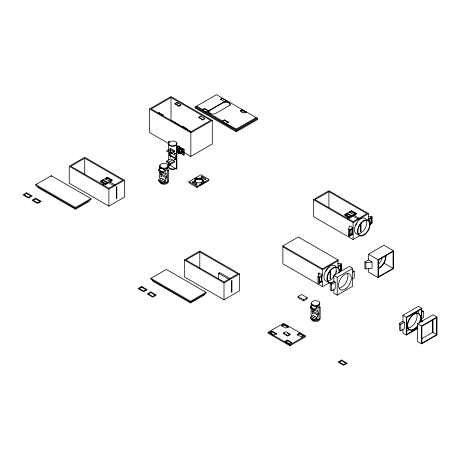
<?xml version="1.0" encoding="UTF-8"?>
<svg xmlns="http://www.w3.org/2000/svg" width="460" height="460" viewBox="0 0 460 460"><rect width="100%" height="100%" fill="white"/><g stroke="black" fill="none" stroke-linecap="round" stroke-linejoin="round"><path stroke-width="0.69" d="M322.546 286.724L322.546 281.451L318.975 283.515L317.981 282.94L317.975 276.523L318.975 272.981L322.546 275.04L322.546 268.858L282.871 245.95L282.871 263.816L322.546 286.724L329.354 282.791M333.81 289.277L333.81 293.227L337.186 295.176L352.659 286.241L352.659 268.375L349.284 266.426L333.81 275.362L333.81 281.543L330.24 283.607L330.24 290.018L331.631 290.823L335.202 288.759L335.202 282.348L333.81 281.543M368.477 268.496L368.477 272.073L377.999 277.57L393.472 268.64L393.472 250.769L383.95 245.272L368.477 254.207L368.477 259.934L372.048 261.993L372.048 268.41L365.895 268.979L364.906 268.41L364.906 261.993L368.477 259.934M402.943 329.188L402.943 333.138L406.312 335.081L418.071 328.296M402.943 321.454L404.328 322.259L404.328 328.67L400.758 330.734L399.372 329.929L399.372 323.518L402.943 321.454L402.943 315.272L418.41 306.337L421.785 308.286L421.785 321.862M158.631 179.935L158.625 181.027L162.518 183.275L165.387 181.614L165.393 180.521L161.506 178.273L158.631 179.935L162.518 182.177L165.393 180.521M161.535 167.986L158.66 169.648L158.654 170.74L162.547 172.989L165.416 171.327L165.422 170.234L162.644 168.63M161.086 171.827L166.439 174.921L166.434 178.118L160.482 174.685L160.488 171.482M160.482 174.685L161.575 174.052L161.581 171.494M162.518 183.275L162.518 182.177M162.547 172.989L162.547 171.89L165.422 170.234M310.322 317.181L310.322 318.28L314.209 320.522L317.084 318.866L317.084 317.768L313.197 315.525L310.322 317.181L314.209 319.43L317.084 317.768M313.225 305.239L310.35 306.895L310.35 307.993L314.237 310.235L317.112 308.579L317.112 307.481L314.893 306.199M312.173 311.932L312.185 308.735L318.136 312.167L318.124 315.37L312.173 311.932L313.266 311.305L313.272 309.384M314.209 320.522L314.209 319.43M314.237 310.235L314.237 309.143L317.112 307.481M179.446 152.582L184.011 155.014L184.011 149.287C182.24 148.781 179.48 147.298 177.888 145.952L177.888 150.966M179.055 146.424L177.888 145.952M183.615 149.057L183.143 149.333L178.877 146.527M170.367 150.627C171.039 152.294 169.257 150.754 170.378 150.966M175.484 159.482L175.036 159.522L175.036 158.924M178.785 149.258C179.636 148.666 177.56 149.609 178.687 150.213M348.548 229.327L349.542 225.774L353.113 227.838L349.542 229.896L349.542 236.314L348.548 235.738L348.542 229.321L350.135 230.242L352.515 228.867L352.515 233.91L350.135 235.284L349.542 234.939L351.923 233.565L352.515 233.91M348.548 235.738L348.881 234.554M168.682 143.577L149.592 132.555L149.592 108.962L171.017 96.594L212.278 120.416L212.278 144.009L190.854 156.377L183.465 152.111M171.017 97.508L151.179 108.962L190.854 131.865L210.691 120.416L171.017 97.508L171.017 120.186L182.177 126.626M158.125 113.2L159.114 112.625L163.081 114.914L163.081 115.374M174.984 103.465L176.968 102.321L180.935 104.61L180.935 105.07L178.952 106.214L174.984 103.92L174.984 103.465L178.952 105.754L180.935 104.61M174.984 103.92L176.473 103.063M35.782 184.65L51.255 175.714L90.93 198.622L90.93 199.536L75.457 208.472L35.782 185.564L35.782 184.65L75.457 207.552L90.93 198.622M69.236 166.25L84.709 157.32L124.378 180.222L124.378 197.173L108.905 206.109L69.236 183.201L69.236 166.25L108.905 189.158L124.378 180.222M84.709 158.234L70.823 166.25L108.905 188.243L122.791 180.222L84.709 158.234L84.709 174.271M161.592 115.776L163.081 114.914M195.052 107.059L216.476 94.691L257.738 118.513L257.738 119.427L236.314 131.796L195.052 107.973L195.052 107.059L236.314 130.881L257.738 118.513M202.59 109.578L204.573 108.433L208.541 110.722L208.541 111.182L204.573 108.893L202.59 110.038L202.59 109.578L196.638 106.145L196.638 107.059L236.314 129.962L256.151 118.513L256.151 117.593L236.314 129.047L222.427 121.486L222.427 121.032L206.557 111.866L206.557 112.326L202.59 110.038M220.443 99.728L222.427 98.584L226.395 100.872L226.395 100.418L224.411 101.562L220.443 99.268L222.427 98.124L222.427 98.584M206.557 111.866L208.541 110.722M210.03 109.865L222.922 102.419A4.209 2.432 0 0 1 228.873 102.419A4.209 2.432 0 0 1 228.873 105.857L215.981 113.298A4.209 2.432 0 0 1 210.03 113.298A4.209 2.432 0 0 1 210.03 109.865L210.03 110.325A4.209 2.432 0 0 0 208.943 112.671M210.03 110.325L222.922 102.879A4.209 2.432 0 0 1 228.005 102.494A4.209 2.432 0 0 1 229.965 105.225M181.924 126.943L182.919 126.368L186.886 128.662L186.886 129.116M198.789 117.208L200.773 116.064L204.74 118.352L204.74 118.812L202.756 119.956L198.789 117.662L198.789 117.208L202.756 119.496L204.74 118.352M185.397 129.519L186.886 128.662M168.538 160.155L168.538 141.726L168.935 141.502M114.063 185.719L108.111 182.286L108.111 183.201L105.34 184.805L100.579 182.056L100.579 181.142L107.318 177.249L112.079 179.998L112.079 180.912L109.859 182.195M107.398 182.286L103.356 179.952L101.292 181.142L105.34 183.477L107.398 182.286L107.398 182.971L103.356 180.636L101.292 181.827M111.366 179.998L107.318 177.658L105.259 178.848L109.302 181.188L111.366 179.998L111.366 180.682L107.318 178.348L105.771 179.239M149.592 108.962L190.854 132.785L212.278 120.416M112.079 179.998L105.34 183.891L105.34 184.805M166.595 150.822L170.562 148.534L174.455 150.776L174.455 151.875L170.487 154.169M166.595 151.921L170.562 149.632L174.455 151.875M175.254 145.607L176.473 146.309L176.87 146.079L176.87 168.757L176.473 168.987L168.538 164.404L168.538 162.989M222.427 121.032L224.411 119.887L228.378 122.176L228.378 122.636L224.411 120.342L222.427 121.486M170.884 151.271L170.476 151.162M240.281 111.182L242.265 110.038L246.232 112.326L246.232 111.866L244.248 113.016L240.281 110.722L242.265 109.578L242.265 110.038M170.487 153.065L174.455 150.776M178.756 149.345L179.153 149.575L179.153 148.453L179.751 148.108M37.57 187.352L75.457 209.225L89.142 201.325L89.142 200.134M169.533 155.244L175.484 158.677L175.484 155.474L169.533 152.036L169.533 155.244L169.93 155.014L175.283 158.108M226.395 123.32L228.378 122.176M170.476 156.291C170.62 158.2 169.314 155.911 170.884 156.992M179.153 148.453L181.734 149.943L182.327 149.598M183.442 149.161L184.011 149.287M181.734 149.943L181.734 151.064L182.327 150.719M181.734 151.064L182.723 150.949M166.595 161.132L170.562 158.838L174.455 161.086L174.455 162.184L170.487 164.473L166.595 162.23L166.595 161.132L170.487 163.375L174.455 161.086M182.327 152.76L181.734 153.099L181.734 151.978L182.723 151.863M160.523 165.502L159.43 166.135L159.43 169.711M168.538 162.254L172.506 159.959M183.442 154.888L184.011 155.014M168.538 164.404L168.935 164.174M164.249 181.74L165.381 182.396L167.365 182.166L167.365 170.717L168.458 170.085L166.871 168.067M160.574 181.056L163.449 179.394M167.365 182.166L168.458 181.539L168.458 170.085M189.025 181.677L200.928 174.806L208.863 179.388L208.863 180.533L196.96 187.404L189.025 182.821L189.025 181.677L196.96 186.26L208.863 179.388M194.689 178.854L196.42 177.853M195.971 184.54L196.96 183.965L192.993 181.677L192.004 182.252L196.397 184.788M204.895 179.388L205.89 178.814L201.923 176.525L200.928 177.094L205.321 179.63M150.88 278.358L166.353 269.428L206.022 292.33L206.022 293.25L190.549 302.18L150.88 279.277L150.88 278.358L190.549 301.266L206.022 292.33M184.328 259.963L199.801 251.028L239.476 273.936L239.476 290.887L224.003 299.816L184.328 276.914L184.328 259.963L224.003 282.865L239.476 273.936M199.801 251.948L185.915 259.963L224.003 281.951L237.889 273.936L199.801 251.948L199.801 267.979M359.921 235.589L353.113 239.516L313.438 216.614L313.438 199.663L328.911 190.733L368.586 213.636L368.586 220.737M328.911 191.647L315.025 199.663L353.113 221.651L366.999 213.636L328.911 191.647L328.911 207.678M218.448 278.743L218.448 273.246L219.638 272.561L230.351 278.743M218.845 273.476L219.242 273.246M282.871 245.95L298.344 237.015L338.019 259.923L338.019 266.11L341.59 264.046L341.59 270.457L339.21 271.831M152.662 279.87L152.662 281.06L190.549 302.939L204.24 295.032L204.24 293.842M358.271 219.132L352.32 215.7L352.32 216.614L349.542 218.218L344.781 215.47L344.781 214.55L351.526 210.657L356.287 213.405L356.287 214.325L354.062 215.608M345.494 214.55L347.559 213.359L351.607 215.7L349.542 216.89L345.494 214.55L345.494 215.24M349.462 212.261L351.526 211.071L355.574 213.405L353.51 214.596L349.462 212.261L349.462 212.951M346.012 214.941L347.559 214.049L351.026 216.05M349.979 212.652L351.526 211.755L355.574 214.095M356.287 213.405L349.542 217.298L349.542 218.218M313.438 199.663L353.113 222.571L368.586 213.636M368.586 218.902L372.157 216.844L372.157 223.255L369.777 224.63M369.777 223.255L370.967 222.571L371.559 222.91L371.559 217.873L369.179 219.248L369.179 221.766M369.777 223.945L371.559 222.91M349.542 236.314L353.113 234.249M322.546 268.858L338.019 259.923M338.019 260.837L322.546 269.773L282.871 246.865M317.981 276.529L318.975 277.104L322.546 275.04M321.948 276.069L319.568 277.443L319.568 282.486L321.948 281.112L321.948 276.069L321.356 275.73L321.356 280.767L319.568 281.796M339.21 270.457L340.4 269.773L340.992 270.118L340.992 265.075L338.612 266.449L338.612 268.341M339.21 271.147L340.992 270.118M298.051 296.545L301.622 294.486L307.176 297.689L307.176 298.839L303.606 300.909L298.034 297.689L298.051 296.545L303.606 299.753L307.176 297.689M333.81 275.362L337.186 277.305L352.659 268.375M330.24 283.607L331.631 284.406L335.202 282.348M352.458 272.383L354.246 271.354L354.246 277.765L352.458 278.794M368.477 254.207L377.999 259.704L393.472 250.769M268.105 332.247L283.573 323.311L305.394 335.909L305.394 336.829L289.921 345.759L268.105 333.161L268.105 332.247L289.921 344.845L305.394 335.909M276.431 333.621L272.067 331.102L269.692 332.476L274.051 334.995L276.431 333.621L276.431 334.305L272.067 331.786L270.882 332.476M288.334 326.749L283.969 324.231L281.589 325.605L285.953 328.124L288.334 326.749L288.334 327.434L283.969 324.915L281.589 326.289M315.94 318.993L317.072 319.648L319.056 319.418L319.056 307.964L320.148 307.332L318.561 305.319M393.076 268.41L378.396 276.885L378.396 259.934L393.076 251.459L393.076 268.41L383.95 263.137M283.377 333.046L285.758 331.671L290.122 334.196L290.122 334.65L287.741 336.024L283.377 333.506L283.377 333.046L287.741 335.57L290.122 334.196M312.265 318.303L315.14 316.647M319.056 319.418L320.148 318.786L320.148 307.332M285.16 341.406L287.54 340.032L291.904 342.55L289.524 343.925L285.16 341.406L285.16 342.096L287.54 340.722L291.358 342.924M299.541 333.109L297.16 334.483L301.524 337.002L303.905 335.627L299.541 333.109L299.541 334.023M297.16 335.167L299.541 333.793L303.358 336.001M402.943 315.272L406.312 317.216L421.785 308.286M399.372 323.518L400.758 324.317L404.328 322.259M421.584 312.294L423.372 311.265L423.372 317.676L421.584 318.705M417.559 323.714L433.032 314.778L437 317.066L437 334.938L421.527 343.867L417.559 341.579L417.559 323.714L421.527 326.002L437 317.066M421.624 321.822L422.849 321.115M406.18 331.269L409.239 329.498M417.72 328.043L406.709 334.397L406.709 317.446L421.389 308.971L421.389 321.684M421.624 338.773L432.636 332.413L436.603 334.707L436.603 317.756L421.923 326.232L421.923 343.183L436.603 334.707M178.503 149.304L176.692 148.195M368.431 216.528L371.162 216.269L372.157 216.844M337.864 263.729L340.596 263.471L341.59 264.046M364.906 261.993L365.895 262.568L372.048 261.993M182.545 151.967L182.936 151.656L182.148 150.822L182.148 149.701L179.572 148.212M182.131 152.208L182.528 151.978L182.131 151.294M243.754 111.354L244.99 112.067M241.414 111.837L242.546 112.493M177.537 103.103L178.67 103.759M353.51 215.01L358.863 218.103M344.781 214.55L349.6 217.333M184.052 127.483L185.184 128.139M186.513 129.133L190.854 131.635M175.651 145.377L176.87 146.079M168.538 141.726L169.763 142.433M180.699 152.507L181.734 153.099M180.188 152.806L183.022 154.439M201.204 178.618L202.423 179.32M199.985 178.164L202.423 179.572M352.854 270.549L354.246 271.354M421.981 310.46L423.372 311.265M158.66 169.648L162.547 171.89M161.575 174.052L166.928 177.146M321.356 280.767L321.948 281.112M109.302 181.596L115.253 185.035M100.579 181.142L105.392 183.919M310.35 306.895L314.237 309.143M313.266 311.305L318.625 314.393M218.448 273.246L229.16 279.433M287.396 333.074L289.576 334.334M174.938 153.6C173.748 153.243 175.639 155.008 174.886 153.41M175.036 153.795L175.444 153.905L175.335 153.37M170.625 150.604L170.884 150.926M174.938 159.327C173.932 158.671 175.111 160.712 175.047 159.517M183.396 154.324L183.615 154.784M317.072 305.446L319.056 307.964M312.311 316.348L311.121 314.835L311.121 303.387M165.778 168.699L167.365 170.717M160.62 179.101L159.43 177.589L159.43 171.143M433.032 319.78L433.032 332.643M432.636 319.706L432.636 332.413M421.527 326.002L421.527 343.867M418.41 310.08L418.41 313.611M406.312 317.216L406.312 335.081M400.758 324.317L400.758 330.734M377.999 259.704L377.999 277.57M370.967 217.528L370.967 222.571M368.586 229.172L368.586 230.586M365.89 262.562L365.89 268.996M361.048 223.14L361.048 231.731L360.651 231.961L360.651 223.37M353.51 214.596L353.51 215.286M353.113 222.571L353.113 239.516M351.923 229.155L351.923 233.565M351.526 211.071L351.526 211.755M350.135 230.242L350.135 235.284M347.955 216.758L347.955 218.902M347.559 213.359L347.559 214.049M347.559 216.729L347.559 218.874M340.4 265.362L340.4 269.773M337.186 277.305L337.186 295.176M331.631 284.406L331.631 290.823M330.481 270.342L330.481 278.933L330.084 279.162L330.084 270.572M318.975 272.981L318.975 275.114M318.975 277.104L318.975 283.515M303.606 299.753L303.606 300.897M301.524 337.002L301.524 337.686M298.35 333.793L298.35 334.483M289.921 344.845L289.921 345.759M289.524 343.925L289.524 344.615M288.932 334.88L288.932 335.34M287.741 335.57L287.741 336.024M287.54 340.032L287.54 340.952M286.35 340.722L286.35 341.636M284.567 332.361L284.567 332.822M283.969 324.231L283.969 325.145M282.779 324.915L282.779 325.835M272.067 331.102L272.067 332.016M270.882 331.786L270.882 332.706M236.314 129.047L236.314 129.962M236.314 130.881L236.314 131.796M224.411 101.562L224.411 102.016M224.411 119.887L224.411 120.342M224.003 282.865L224.003 299.816M222.922 102.419L222.922 102.879M204.573 108.433L204.573 108.893M202.756 119.496L202.756 119.956M201.923 176.525L201.923 177.669M200.773 116.064L200.773 116.518M196.96 186.26L196.96 187.404M192.993 181.677L192.993 182.821M190.854 132.785L190.854 156.377M190.549 301.266L190.549 302.939M183.839 149.391L183.839 155.118M182.919 126.368L182.919 126.828M178.952 105.754L178.952 106.214M178.06 145.854L178.06 150.863M176.968 102.321L176.968 102.775M176.473 146.309L176.473 168.987M170.562 148.534L170.562 149.632M170.487 163.375L170.487 164.473M169.93 151.806L169.93 155.014M159.114 112.625L159.114 113.085M108.905 189.158L108.905 206.109M107.318 177.658L107.318 178.348M103.356 179.952L103.356 180.636M103.356 183.316L103.356 185.466M75.457 207.552L75.457 209.225M51.255 175.714L51.255 176.634M335.438 266.909A8.418 4.859 -60 0 1 334.84 275.109M334.109 276.38A8.418 4.859 -60 0 1 328.244 280.957M325.726 271.538A8.418 4.859 -60 0 1 329.251 267.151M327.106 281.503A8.976 5.181 -60 0 1 325.795 270.733A8.976 5.181 -60 0 1 335.777 266.484M336.536 270.986A8.976 5.181 -60 0 1 336.248 272.383M332.154 282.894A8.976 5.181 -60 0 1 327.008 277.374A8.976 5.181 -60 0 1 334.362 267.185A8.976 5.181 -60 0 1 339.509 272.705M334.293 281.209A8.418 4.859 -60 0 1 327.319 278.869A8.418 4.859 -60 0 1 333.603 267.979A8.418 4.859 -60 0 1 339.118 272.849M366.442 220.541A8.418 4.859 -60 0 1 365.056 228.551A8.418 4.859 -60 0 1 358.811 233.749M355.695 225.659A8.418 4.859 -60 0 1 356.287 224.336M356.517 223.905A8.418 4.859 -60 0 1 357.023 223.065M357.673 234.301A8.976 5.181 -60 0 1 355.982 224.215A8.976 5.181 -60 0 1 365.711 218.603M416.737 313.691A9.119 5.261 -60 0 1 415.236 322.368A9.119 5.261 -60 0 1 408.474 328.003M417.898 325.433A9.119 5.261 -60 0 1 407.75 326.899A9.119 5.261 -60 0 1 415.414 313.622A9.119 5.261 -60 0 1 419.221 323.144M416.162 312.093A9.395 5.428 -60 0 1 416.829 312.806M407.75 328.532A9.395 5.428 -60 0 1 406.801 328.313M417.369 326.41A9.395 5.428 -60 0 1 407.502 326.796A9.395 5.428 -60 0 1 415.202 313.461A9.395 5.428 -60 0 1 419.802 322.201M176.571 142.979A4.18 2.415 0 0 1 172.299 146.309A4.18 2.415 0 0 1 169.234 142.565M176.18 168.377A4.18 2.415 0 0 1 171.108 169.268A4.18 2.415 0 0 1 168.607 166.566M168.843 166.117A4.18 2.415 0 0 1 169.751 165.33M175.662 168.285A4.18 2.415 0 0 1 169.751 168.285A4.18 2.415 0 0 1 169.751 164.875M194.821 181.205A4.209 2.432 0 0 1 198.944 179.245A4.209 2.432 0 0 1 203.073 181.205M194.735 181.228A4.209 2.432 0 0 1 198.944 178.802A4.209 2.432 0 0 1 203.153 181.228M203.073 181.453A4.209 2.432 0 0 1 202.831 181.907M201.923 182.695A4.209 2.432 0 0 1 201.284 182.999M196.61 182.999A4.209 2.432 0 0 1 195.971 182.695M195.057 181.907A4.209 2.432 0 0 1 194.821 181.453M194.735 180.975A4.209 2.432 0 0 1 198.944 178.549A4.209 2.432 0 0 1 203.153 180.975M347.605 273.786A9.119 5.261 -60 0 1 346.11 282.457A9.119 5.261 -60 0 1 339.342 288.098M382.3 257.606A9.119 5.261 -60 0 1 378.85 263.948M386.015 255.881A9.677 5.589 -60 0 1 378.488 268.657M385.618 256.145A9.119 5.261 -60 0 1 378.528 268.18M319.677 318.481A4.18 2.415 0 0 1 315.635 321.517A4.18 2.415 0 0 1 311.598 318.481M319.803 318.395A4.18 2.415 0 0 1 316.365 320.562A4.18 2.415 0 0 1 311.851 319.205M311.598 318.809A4.18 2.415 0 0 1 311.472 318.395M319.424 302.967A4.18 2.415 0 0 1 316.003 306.389A4.18 2.415 0 0 1 311.598 303.358M167.733 165.715A4.18 2.415 0 0 1 164.306 169.136A4.18 2.415 0 0 1 159.907 166.112M168.107 181.642A4.18 2.415 0 0 1 163.944 184.264A4.18 2.415 0 0 1 159.781 181.642M167.98 181.562A4.18 2.415 0 0 1 163.944 183.35A4.18 2.415 0 0 1 159.907 181.562M179.273 149.833A1.685 0.972 60 0 1 180.596 149.506A1.685 0.972 60 0 1 181.631 151.553A1.685 0.972 60 0 1 180.441 152.151M177.888 150.638A1.685 0.972 60 0 1 179.21 150.305A1.685 0.972 60 0 1 180.239 152.352A1.685 0.972 60 0 1 179.055 152.95M178.003 150.73A1.512 0.874 60 0 1 179.733 151.012A1.512 0.874 60 0 1 179.463 152.956M178.164 151.748A1.512 0.874 60 0 1 178.066 151.478M160.914 176.019L161.431 176.663L160.914 176.019M165.491 172.943L166.008 173.581L165.491 172.943M165.479 178.658L165.991 179.296L165.479 178.658M312.604 313.272L313.122 313.91L312.604 313.272M317.187 310.19L317.699 310.834L317.187 310.19M317.17 315.905L317.682 316.549L317.17 315.905M26.588 192.797L23 194.873L28.572 198.087L32.165 196.017L26.588 192.797M26.588 193.499L24.207 194.873L28.572 197.392L30.952 196.017L26.588 193.499M35.656 198.185L32.062 200.255L37.639 203.475L41.227 201.405L35.656 198.185M35.656 198.881L33.275 200.255L37.639 202.779L40.02 201.405L35.656 198.881M116.84 186.869L116.443 187.093L116.443 198.547L116.84 198.317L116.84 186.869M206.086 181.435L199.738 185.351L206.086 181.435M141.686 286.511L138.092 288.581L143.669 291.801L147.257 289.725L141.686 286.511M141.686 287.207L139.305 288.581L143.669 291.099L146.05 289.725L141.686 287.207M150.748 291.893L147.16 293.969L152.731 297.183L156.32 295.113L150.748 291.893M150.748 292.594L148.367 293.969L152.731 296.487L155.112 295.113L150.748 292.594M231.938 280.577L231.541 280.807L231.541 292.261L231.938 292.031L231.938 280.577M341.59 360.042L338.019 362.106L343.574 365.309L347.145 363.25L341.59 360.042M341.59 360.732L339.21 362.106L343.574 364.625L345.954 363.25L341.59 360.732M364.924 234.422A8.976 5.181 -60 0 0 368.684 220.317A8.976 5.181 -60 0 0 357.857 228.775A8.976 5.181 -60 0 0 364.924 234.422M364.855 234.008A8.418 4.859 -60 0 0 368.379 220.788A8.418 4.859 -60 0 0 358.231 228.718A8.418 4.859 -60 0 0 364.855 234.008M169.953 145.262A4.18 2.415 0 0 0 176.807 143.917A4.18 2.415 0 0 0 171.361 141.162A4.18 2.415 0 0 0 169.953 145.262M196.173 182.355A4.209 2.432 0 0 0 203.073 181.004A4.209 2.432 0 0 0 197.593 178.233A4.209 2.432 0 0 0 196.173 182.355M346.041 288.46A9.119 5.261 -60 0 0 349.859 274.137A9.119 5.261 -60 0 0 338.865 282.727A9.119 5.261 -60 0 0 346.041 288.46M313.237 305.043A4.18 2.415 0 0 0 319.803 303.278A4.18 2.415 0 0 0 313.869 300.88A4.18 2.415 0 0 0 313.237 305.043M161.546 167.796A4.18 2.415 0 0 0 168.107 166.031A4.18 2.415 0 0 0 162.179 163.633A4.18 2.415 0 0 0 161.546 167.796M177.589 151.271A1.512 0.874 60 0 0 179.25 153.18A1.512 0.874 60 0 0 179.13 150.972A1.512 0.874 60 0 0 177.589 151.271M177.491 151.225A1.65 0.954 60 0 0 179.308 153.301A1.65 0.954 60 0 0 179.176 150.897A1.65 0.954 60 0 0 177.491 151.225M177.295 151.34A1.65 0.954 60 0 0 179.107 153.416A1.65 0.954 60 0 0 178.974 151.012A1.65 0.954 60 0 0 177.295 151.34M177.387 151.386A1.512 0.874 60 0 0 179.055 153.295A1.512 0.874 60 0 0 178.934 151.087A1.512 0.874 60 0 0 177.387 151.386"/></g></svg>
